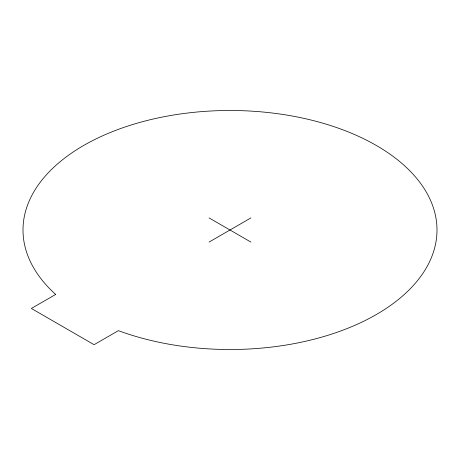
<?xml version="1.0" encoding="UTF-8"?>
<svg xmlns="http://www.w3.org/2000/svg" width="460" height="460" viewBox="0 0 460 460"><rect width="100%" height="100%" fill="white"/><g stroke="black" fill="none" stroke-linecap="round" stroke-linejoin="round"><path stroke-width="0.69" d="M209.087 242.075L250.913 217.925M209.087 217.925L250.913 242.075M55.666 294.434L31.355 308.47L94.081 344.69L118.392 330.654A207 119.508 0 0 0 433.28 252.552A207 119.508 0 0 0 190.946 112.637A207 119.508 0 0 0 55.666 294.434"/></g></svg>
